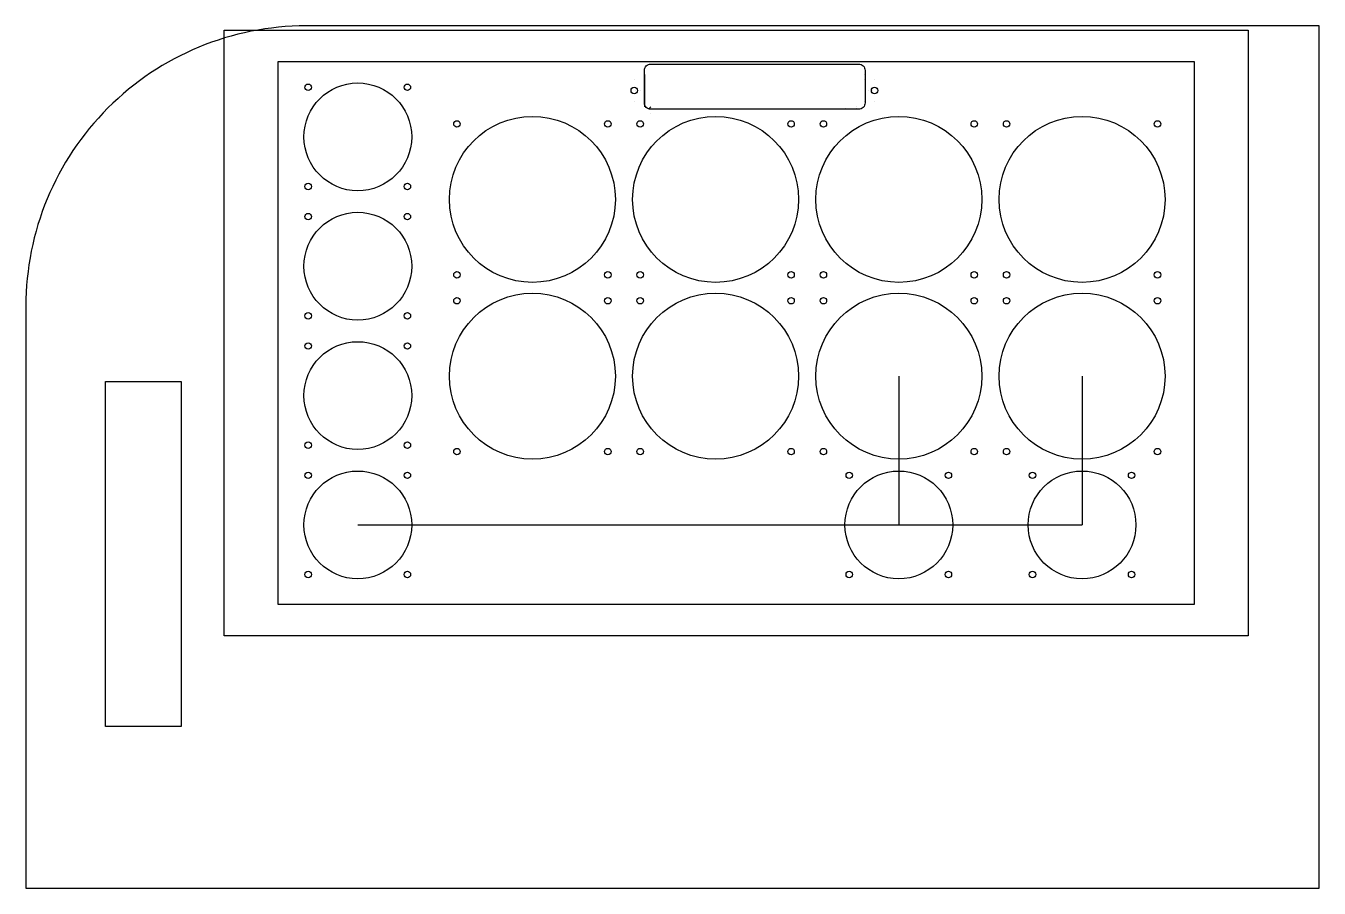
# Model space of a CAD drawing. Header units: millimetres. Extents: x -600 to 0, y 0 to 400.
import ezdxf

# ---------------------------------------------------------------- set-up
doc = ezdxf.new("R2010")
doc.units = ezdxf.units.MM
doc.layers.get('0').update_dxf_attribs({"linetype": 'CONTINUOUS'})

msp = doc.modelspace()

# ---------------------------------------------------------------- linework, layer by layer
for p, q in [((-317.75, 375), (-317.75, 375, 1.2)), ((-317.75, 375), (-317.75, 375, 1.2)), ((-313, 377.49), (-313, 362.51)), ((-313, 377.49, 8), (-313, 362.51, 8)), ((-313, 377.49), (-313, 362.51)), ((-313, 377.49), (-313, 377.49, 8)), ((-313, 377.49, 8), (-313, 362.51, 8)), ((-313, 377.49), (-313, 377.49, 8)), ((-313, 375), (-313, 375, 1.2)), ((-313, 375, 1.2), (-313, 365, 1.2)), ((-313, 375), (-313, 375, 1.2)), ((-313, 375, 1.2), (-313, 365, 1.2)), ((-211, 377.5), (-211, 377.5, 8)), ((-211, 377.5), (-211, 377.5, 8)), ((-211, 375), (-211, 375, 1.2)), ((-211, 375), (-211, 375, 1.2)), ((-206.25, 375), (-206.25, 375, 1.2)), ((-206.25, 375), (-206.25, 375, 1.2)), ((-316.95, 370, 4.2), (-316.95, 370)), ((-316.95, 370, 4.2), (-316.95, 370)), ((-314.75, 370, 1.2), (-314.75, 370, 4.2)), ((-314.75, 370, 1.2), (-314.75, 370, 4.2)), ((-209.25, 370, 1.2), (-209.25, 370, 4.2)), ((-209.25, 370, 1.2), (-209.25, 370, 4.2)), ((-207.05, 370, 4.2), (-207.05, 370)), ((-207.05, 370, 4.2), (-207.05, 370)), ((-317.75, 365), (-317.75, 365, 1.2)), ((-317.75, 365), (-317.75, 365, 1.2)), ((-313, 365), (-313, 365, 1.2)), ((-313, 365), (-313, 365, 1.2)), ((-313, 362.51), (-313, 362.51, 8)), ((-313, 362.51), (-313, 362.51, 8)), ((-310, 362.5), (-310.98, 361.52, 8)), ((-310, 362.5), (-310.98, 361.52, 8)), ((-219.8, 361.81, 2.5), (-219.8, 361.81, 0)), ((-219.8, 361.81, 2.5), (-219.8, 361.81, 0)), ((-214.8, 362.5), (-214.8, 362.5, 2.5)), ((-214.8, 362.5), (-214.8, 362.5, 2.5)), ((-214.8, 361.81), (-214.8, 361.81, 2.5)), ((-214.8, 361.81, 2.5), (-214.8, 361.81, 7.2)), ((-214.8, 361.81), (-214.8, 361.81, 2.5)), ((-214.8, 361.81, 2.5), (-214.8, 361.81, 7.2)), ((-211, 365), (-211, 365, 1.2)), ((-211, 365), (-211, 365, 1.2)), ((-211, 362.5), (-211, 362.5, 8)), ((-211, 362.5), (-211, 362.5, 8)), ((-206.25, 365), (-206.25, 365, 1.2)), ((-206.25, 365), (-206.25, 365, 1.2)), ((-309.99, 359.5, 0), (-309.99, 359.5, 8)), ((-309.99, 359.5, 0), (-309.99, 359.5, 8)), ((-195, 237.5), (-195, 168.5)), ((-110, 237.5), (-110, 168.5)), ((-446, 168.5), (-110, 168.5)), ((-446, 168.5), (-195, 168.5))]:
    msp.add_line(p, q)
for points in [[(0, 400), (-470, 400, 0.414214), (-600, 270), (-600, 0), (0, 0)], [(-213.64, 361.3), (-310.04, 361.3, -0.414214), (-313.04, 364.3), (-313.04, 379.3, -0.414214), (-310.04, 382.3), (-213.64, 382.3, -0.414214), (-210.64, 379.3), (-210.64, 364.3, -0.414214)]]:
    msp.add_lwpolyline(points, format="xyb", close=True)
for points in [[(-508, 398), (-33, 398), (-33, 117), (-508, 117)], [(-483, 383.5), (-58, 383.5), (-58, 131.5), (-483, 131.5)], [(-313, 375), (-313, 365)], [(-563, 235), (-528, 235), (-528, 75), (-563, 75)]]:
    msp.add_lwpolyline(points, close=True)
for centre, radius in [((-446, 348.5), 25), ((-469, 371.5), 1.5), ((-423, 371.5), 1.5), ((-317.75, 370), 1.5), ((-206.25, 370), 1.5), ((-365, 319.5), 38.5), ((-400, 354.5), 1.5), ((-330, 354.5), 1.5), ((-280, 319.5), 38.5), ((-315, 354.5), 1.5), ((-245, 354.5), 1.5), ((-195, 319.5), 38.5), ((-230, 354.5), 1.5), ((-160, 354.5), 1.5), ((-110, 319.5), 38.5), ((-145, 354.5), 1.5), ((-75, 354.5), 1.5), ((-469, 325.5), 1.5), ((-423, 325.5), 1.5), ((-446, 288.5), 25), ((-469, 311.5), 1.5), ((-423, 311.5), 1.5), ((-400, 284.5), 1.5), ((-330, 284.5), 1.5), ((-315, 284.5), 1.5), ((-245, 284.5), 1.5), ((-230, 284.5), 1.5), ((-160, 284.5), 1.5), ((-145, 284.5), 1.5), ((-75, 284.5), 1.5), ((-365, 237.5), 38.5), ((-280, 237.5), 38.5), ((-195, 237.5), 38.5), ((-110, 237.5), 38.5), ((-400, 272.5), 1.5), ((-330, 272.5), 1.5), ((-315, 272.5), 1.5), ((-245, 272.5), 1.5), ((-230, 272.5), 1.5), ((-160, 272.5), 1.5), ((-145, 272.5), 1.5), ((-75, 272.5), 1.5), ((-469, 265.5), 1.5), ((-423, 265.5), 1.5), ((-446, 228.5), 25), ((-469, 251.5), 1.5), ((-423, 251.5), 1.5), ((-469, 205.5), 1.5), ((-423, 205.5), 1.5), ((-400, 202.5), 1.5), ((-315, 202.5), 1.5), ((-230, 202.5), 1.5), ((-145, 202.5), 1.5), ((-330, 202.5), 1.5), ((-245, 202.5), 1.5), ((-160, 202.5), 1.5), ((-75, 202.5), 1.5), ((-446, 168.5), 25), ((-469, 191.5), 1.5), ((-423, 191.5), 1.5), ((-195, 168.5), 25), ((-218, 191.5), 1.5), ((-172, 191.5), 1.5), ((-110, 168.5), 25), ((-133, 191.5), 1.5), ((-87, 191.5), 1.5), ((-469, 145.5), 1.5), ((-423, 145.5), 1.5), ((-218, 145.5), 1.5), ((-172, 145.5), 1.5), ((-133, 145.5), 1.5), ((-87, 145.5), 1.5)]:
    msp.add_circle(centre, radius)

doc.saveas('drawing.dxf')
